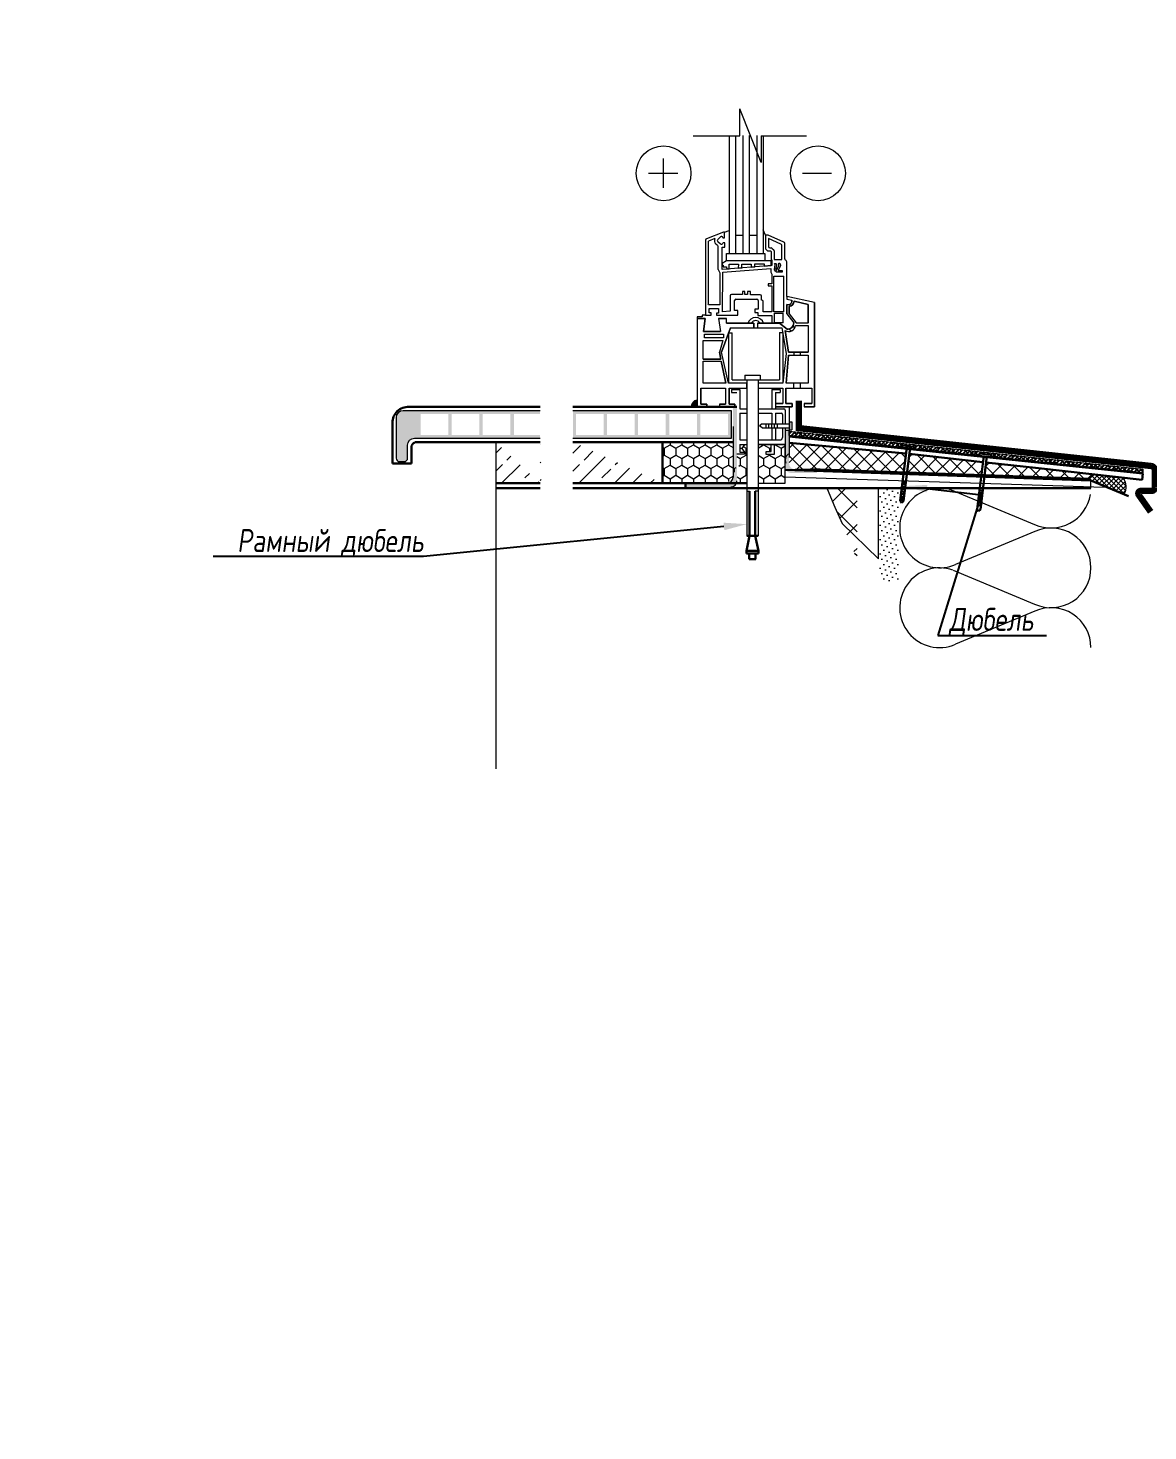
# Model space of a CAD drawing. Header units: millimetres. Extents: x -136099598 to 11807193, y 0 to 779331.
# Drawn here: x 679448 to 691641, y 192835 to 208106 of the extents above; entities that cross this region are included whole.
import ezdxf
from ezdxf import colors
from ezdxf.entities.mleader import LeaderData, LeaderLine
from ezdxf.math import Vec2, Vec3

# ---------------------------------------------------------------- set-up
doc = ezdxf.new("R2010")
doc.units = ezdxf.units.MM
doc.header["$MEASUREMENT"] = 0
doc.layers.get('0').update_dxf_attribs({"color": 250, "lineweight": 9})
for name, color, linetype, lineweight in [('_Штриховки', 250, 'Continuous', 13), ('АР_Отметки', 250, 'Continuous', 15), ('АР_Стены фасадные', 7, 'Continuous', 30), ('АР_Тонкие', 250, 'Continuous', 5), ('АР_Штриховка', 253, 'Continuous', 13)]:
    doc.layers.add(name, color=color, linetype=linetype, lineweight=lineweight)
doc.layers.add('ФВ-5', color=7, linetype='Continuous')
doc.styles.add('ISOCPEUR', font='isocpeur.ttf', dxfattribs={"width": 0.7})
doc.styles.add('Архитект', font='isocpeur.ttf', dxfattribs={"width": 0.8, "oblique": 8})
pattern_1 = [(270, (-225954.05, -158604.51), (63.607928, -110.172189), [73.448126, -146.896252]), (30, (-225954.05, -158604.51), (63.6079507, 110.172176), [73.448126, -146.896252]), (330, (-225954.05, -158604.51), (127.2158786, -1.3e-05), [-146.896252, 73.448126])]

# ---------------------------------------------------------------- blocks, each defined once
blk = doc.blocks.new('_DotSmall')
at = {"color": 0, "linetype": 'ByBlock', "const_width": 0.5}
blk.add_lwpolyline([(-0.0625, 0, 1), (0.0625, 0, 1)], format="xyb", close=True, dxfattribs=at)
blk = doc.blocks.new('утеплитель')
at = {"layer": '_Штриховки'}
for p, q in [((-25.97, 14.56), (-10.6, 8.16)), ((-10.59, 6.84), (-25.51, 0.62))]:
    blk.add_line(p, q, dxfattribs=at)
for centre, radius, start, end in [((-28.5, 7.5), 7.5, 70.3227, 293.5343), ((-7.52, 15.02), 7.52, 245.8257, 359.8148), ((-7.5, 0), 7.5, 359.979, 114.2959)]:
    blk.add_arc(centre, radius, start, end, dxfattribs=at)

msp = doc.modelspace()

# ---------------------------------------------------------------- hatches: boundary and pattern name
at = {"layer": 'АР_Стены фасадные', "lineweight": 15}
h = msp.add_hatch(color=256, dxfattribs=at)
edge = h.paths.add_edge_path()
edge.add_arc((686748.385, 203984.944), 77.334, 100.2352037, 181.6074362)
edge.add_line((686671.081, 203982.774), (686734.643, 203982.774))
edge.add_line((686734.643, 203982.774), (686734.643, 204061.047))
msp.add_hatch(color=256, dxfattribs=at).paths.add_polyline_path([(687800.575, 203302.822, -0.414213562), (687733.673, 203369.725), (687733.673, 203728.398), (687691.545, 203728.398), (687691.545, 203329.01, 0.414213562), (687758.448, 203262.108), (688036.522, 203262.108), (688036.522, 203302.822)])
h = msp.add_hatch(dxfattribs=at)
h.set_pattern_fill('HONEY', color=256, scale=23.133268, angle=270, style=0)
h.set_pattern_definition(pattern_1)
h.paths.add_polyline_path([(687273.917, 203151.435), (687273.917, 203574.719), (687248.885, 203574.719), (687221.553, 203530.146), (687250.127, 203489.013), (687250.127, 203466.854), (687166.436, 203466.854), (687166.436, 203391.202, -0.414213562), (687099.533, 203151.435)])
h = msp.add_hatch(dxfattribs=at)
h.set_pattern_fill('HONEY', color=256, scale=23.133268, angle=270, style=0)
h.set_pattern_definition(pattern_1)
edge = h.paths.add_edge_path()
edge.add_line((687396.683, 203149.191), (687681.144, 203151.435))
edge.add_line((687396.683, 203574.719), (687396.683, 203149.191))
edge.add_line((687396.683, 203574.719), (687537.588, 203574.719))
edge.add_line((687537.588, 203497.509), (687537.588, 203574.719))
edge.add_line((687483.693, 203497.509), (687537.588, 203497.509))
edge.add_line((687483.693, 203464.835), (687483.693, 203497.509))
edge.add_line((687572.927, 203464.835), (687483.693, 203464.835))
edge.add_line((687572.927, 203574.719), (687572.927, 203464.835))
edge.add_line((687572.927, 203574.719), (687691.545, 203574.719))
edge.add_line((687691.545, 203574.719), (687691.545, 203391.202))
edge.add_arc((686616.736, 203317.717), 1077.319, -8.8790323, 3.9112322, ccw=False)
at = {"layer": 'АР_Штриховка', "true_color": 0xaeadad}
h = msp.add_hatch(color=253, dxfattribs=at)
h.dxf.hatch_style = 1
h.paths.add_polyline_path([(683722.679, 203678.203), (684023.412, 203678.203), (684023.412, 203903.752), (683722.679, 203903.752)], flags=16)
h.paths.add_polyline_path([(684061.003, 203678.203), (684361.736, 203678.203), (684361.736, 203903.752), (684061.003, 203903.752)], flags=16)
h.paths.add_polyline_path([(684399.327, 203678.203), (684700.06, 203678.203), (684700.06, 203903.752), (684399.327, 203903.752)], flags=16)
h.paths.add_polyline_path([(685414.299, 203678.203), (685715.032, 203678.203), (685715.032, 203903.752), (685414.299, 203903.752)], flags=16)
h.paths.add_polyline_path([(685752.623, 203678.203), (686053.356, 203678.203), (686053.356, 203903.752), (685752.623, 203903.752)], flags=16)
h.paths.add_polyline_path([(686090.948, 203678.203), (686391.68, 203678.203), (686391.68, 203903.752), (686090.948, 203903.752)], flags=16)
h.paths.add_polyline_path([(686429.272, 203678.203), (686730.004, 203678.203), (686730.004, 203903.752), (686429.272, 203903.752)], flags=16)
h.paths.add_polyline_path([(686767.596, 203678.203), (687068.328, 203678.203), (687068.328, 203903.752), (686767.596, 203903.752)], flags=16)
h.paths.add_polyline_path([(685381.234, 203941.344), (685381.234, 203640.611), (687105.92, 203640.611), (687105.92, 203941.344)])
edge = h.paths.add_edge_path()
edge.add_line((685022.601, 203640.611), (685022.601, 203941.344))
edge.add_line((685022.601, 203941.344), (683531.032, 203941.344))
edge.add_arc((683531.032, 203866.161), 75.183, 90, 180)
edge.add_line((683455.848, 203866.161), (683455.848, 203424.229))
edge.add_arc((683493.44, 203424.229), 37.592, 180, 270)
edge.add_line((683493.44, 203386.637), (683543.562, 203386.637))
edge.add_arc((683543.562, 203424.229), 37.592, 270, 360)
edge.add_line((683581.154, 203424.229), (683581.154, 203565.428))
edge.add_arc((683656.337, 203565.428), 75.183, 90, 180, ccw=False)
edge.add_line((683656.337, 203640.611), (685022.601, 203640.611))
h.paths.add_polyline_path([(685022.601, 203678.203), (685022.601, 203903.752), (684737.651, 203903.752), (684737.651, 203678.203)])
at = {"layer": 'АР_Штриховка', "lineweight": 30}
msp.add_hatch(color=256, dxfattribs=at).paths.add_polyline_path([(687166.436, 203982.774), (687124.309, 203982.774), (687124.309, 203218.337, -0.414213562), (687057.406, 203151.435), (686605.657, 203151.435), (686605.657, 203110.72), (687099.533, 203110.72, 0.414213562), (687166.436, 203177.623)])
at = {"layer": 'АР_Штриховка'}
h = msp.add_hatch(dxfattribs=at)
h.set_pattern_fill('ANSI33', color=256, scale=43.374878, style=0)
h.set_pattern_definition([(45, (-224033.74, -158604.5), (-194.758755, 194.758755), []), (45, (-223838.98, -158604.5), (-194.758755, 194.758755), [137.715236, -68.85762])])
edge = h.paths.add_edge_path()
edge.add_line((685022.601, 203598.852), (685022.601, 203151.435))
edge.add_line((684541.896, 203598.852), (685032.534, 203598.852))
edge.add_line((684541.896, 203598.852), (684541.896, 203151.435))
edge.add_line((684541.896, 203151.435), (685037.261, 203151.435))
h = msp.add_hatch(dxfattribs=at)
h.set_pattern_fill('ANSI33', color=256, scale=43.374878, style=0)
h.set_pattern_definition([(45, (-223194.4, -158604.5), (-194.758755, 194.758755), []), (45, (-222999.65, -158604.5), (-194.758755, 194.758755), [137.715236, -68.85762])])
edge = h.paths.add_edge_path()
edge.add_line((686355.806, 203598.852), (686355.806, 203151.435))
edge.add_line((685381.234, 203598.852), (686378.179, 203598.852))
edge.add_line((685381.234, 203598.852), (685381.234, 203151.435))
edge.add_line((685381.234, 203151.435), (686374.186, 203151.435))
at = {"layer": 'АР_Штриховка', "ltscale": 100}
h = msp.add_hatch(dxfattribs=at)
h.set_pattern_fill('HONEY', color=256, scale=23.133268, angle=270, style=0)
h.set_pattern_definition(pattern_1)
h.paths.add_polyline_path([(686355.806, 203598.852), (686355.806, 203151.435), (686663.838, 203151.435), (687104.713, 203171.03), (687145.097, 203294.718, 0.414213562), (687124.309, 203431.917), (687124.309, 203598.852)])
at = {"layer": 'АР_Штриховка'}
h = msp.add_hatch(dxfattribs=at)
h.set_pattern_fill('ANSI37', color=256, scale=34.699902, style=0)
h.set_pattern_definition([(45, (-225024, -158604.51), (-77.903502, 77.903502), []), (135, (-225024, -158604.51), (-77.903502, -77.903502), [])])
edge = h.paths.add_edge_path()
edge.add_line((687733.673, 203592.465), (687734.911, 203366.841))
edge.add_arc((687799.836, 203369.32), 64.973, 182.1867748, 262.2722705)
edge.add_line((687791.1, 203304.937), (688982.165, 203268.611))
edge.add_line((688982.165, 203268.611), (689006.779, 203476.082))
edge.add_line((689006.779, 203476.082), (687733.673, 203592.465))
h.paths.add_polyline_path([(689042.56, 203472.078), (689017.367, 203267.423), (690886.038, 203203.577), (690861.514, 203205.019), (689830.385, 203242.074), (689845.04, 203382.271)])
edge = h.paths.add_edge_path()
edge.add_line((691010.391, 203200.146), (690415.305, 203223.048))
edge.add_line((690415.305, 203223.048), (689865.755, 203239.235))
edge.add_line((689865.755, 203239.235), (689879.908, 203378.369))
edge.add_line((689879.908, 203378.369), (691047.959, 203247.855))
edge.add_arc((691049.228, 203208.21), 39.665, 91.8335109, 191.7305604)
h.paths.add_polyline_path([(690719.743, 203218.993), (691010.391, 203200.146), (690637.306, 203225.574)], flags=16)
h = msp.add_hatch(dxfattribs=at)
h.set_pattern_fill('ANSI37', color=256, scale=11.566634, style=0)
h.set_pattern_definition([(45, (-224279.08, -158763.784), (-25.967834, 25.967834), []), (135, (-224279.08, -158763.784), (-25.967834, -25.967834), [])])
edge = h.paths.add_edge_path()
edge.add_line((691020.878, 203180.469), (691382.341, 203031.374))
edge.add_arc((691234.924, 203113.068), 168.54, 331.0062887, 395.8402196)
edge.add_line((691059.203, 203246.601), (691371.551, 203211.753))
edge.add_arc((691049.228, 203208.21), 39.665, 75.4343434, 224.3782894)
at = {"layer": 'АР_Штриховка', "linetype": 'Continuous', "lineweight": 18}
h = msp.add_hatch(dxfattribs=at)
h.set_pattern_fill('ANSI37', color=251, scale=57.83317)
h.set_pattern_definition([(45, (-158505.5, 122811.66), (-129.83917, 129.83917), []), (135, (-158505.5, 122811.66), (-129.83917, -129.83917), [])])
edge = h.paths.add_edge_path()
edge.add_line((688149.199, 203091.434), (688233.966, 202892.245))
edge.add_line((688474.397, 203097.831), (688149.199, 203091.434))
edge.add_line((688474.397, 202327.275), (688474.397, 203097.831))
edge.add_line((688310.437, 202712.553), (688474.397, 202327.275))
edge.add_line((688310.437, 202712.553), (688310.437, 202712.553))
edge.add_line((688233.966, 202892.245), (688310.437, 202712.553))
at = {"layer": 'АР_Штриховка'}
h = msp.add_hatch(dxfattribs=at)
h.set_pattern_fill('DOTS', color=0, scale=34.699902, angle=45, style=0)
h.set_pattern_definition([(45, (588073.83, 172468.03), (-19.475876, 58.427627), [0, -55.086095])])
h.paths.add_polyline_path([(688707.551, 202090.454), (688938.884, 202090.454), (688938.884, 203097.831), (688707.551, 203097.831)])
at = {"layer": 'ФВ-5'}
h = msp.add_hatch(dxfattribs=at)
h.set_pattern_fill('ANSI38', color=256, scale=10)
h.set_pattern_definition([(45, (477789.548, 307336.67), (-22.4506403, 22.4506403), []), (135, (477789.548, 307336.67), (-67.351921, 22.4506403), [79.375, -47.625])])
h.paths.add_polyline_path([(687733.673, 203718.166), (687733.673, 203670.749), (688965.806, 203541.174), (688968.297, 203563.434), (689097.098, 203549.019), (689094.703, 203527.619), (689803.735, 203453.055), (689806.278, 203475.778), (689935.079, 203461.363), (689932.632, 203439.499), (691587.47, 203265.471), (691587.47, 203304.36)])

# ---------------------------------------------------------------- linework, layer by layer
at = {"ltscale": 100}
msp.add_line((691020.878, 203097.831), (691020.878, 203180.469), dxfattribs=at)
at = {"color": 146, "true_color": 0x105689}
msp.add_lwpolyline([(687733.673, 203718.166), (691587.47, 203304.36), (691587.47, 203265.471), (687733.673, 203670.749), (687733.673, 203718.166)], dxfattribs=at)
at = {"layer": 'АР_Стены фасадные', "lineweight": 15}
for p, q in [((687020.508, 205884.546), (686833.743, 205812.456)), ((687032.588, 205884.546), (687020.508, 205884.546)), ((687032.588, 205884.546), (687080.69, 205902.79)), ((687032.588, 205823.462), (687032.588, 205884.546)), ((687478.77, 205850.133), (687450.822, 205910.58)), ((686824.382, 205798.808), (686824.382, 204982.548)), ((686925.921, 205814.014), (686856.122, 205787.072)), ((686937.458, 205757.954), (686955.834, 205742.391)), ((686957.08, 205803.683), (686987.635, 205834.237)), ((686957.97, 205782.175), (686987.019, 205757.573)), ((686961.009, 205478.88), (686961.009, 205731.228)), ((687005.372, 205478.88), (687005.372, 205721.82)), ((687005.372, 205721.82), (687034.397, 205721.82)), ((687012.608, 205823.892), (687012.608, 205823.462)), ((687012.608, 205823.462), (687032.588, 205823.462)), ((687034.397, 205766.591), (687012.608, 205766.591)), ((687034.397, 205721.82), (687034.397, 205766.591)), ((687150.09, 205850.808), (687231.056, 205850.808)), ((687300.456, 205850.808), (687381.422, 205850.808)), ((687507.193, 205850.133), (687478.77, 205850.133)), ((687478.77, 205850.133), (687478.77, 205703.538)), ((687677.864, 205775.867), (687507.193, 205850.133)), ((687646.124, 205755.064), (687510.509, 205814.076)), ((687510.509, 205814.076), (687510.509, 205726.86)), ((687525.138, 205712.231), (687539.728, 205712.231)), ((687654.916, 205587.333), (687654.916, 205741.65)), ((687686.656, 205592.635), (687686.656, 205762.453)), ((687478.77, 205703.538), (687500.74, 205680.491)), ((687500.74, 205680.491), (687532.641, 205680.491)), ((687532.641, 205680.491), (687539.951, 205673.18)), ((687539.951, 205673.18), (687539.951, 205587.333)), ((687539.951, 205587.333), (687546.953, 205575.205)), ((687546.953, 205575.205), (687546.953, 205521.673)), ((687550.072, 205707.946), (687567.406, 205690.612)), ((687571.691, 205680.268), (687571.691, 205587.333)), ((687701.853, 205575.415), (687693.97, 205579.966)), ((687709.167, 205549.134), (687709.167, 205562.746)), ((687546.953, 205521.673), (687005.372, 205478.88)), ((687709.167, 205184.193), (687709.167, 205549.134)), ((687677.428, 205018.255), (687677.428, 205405.801)), ((687141.174, 205030.582), (687141.174, 205141.48)), ((687155.803, 205156.109), (687382.611, 205156.109)), ((687397.24, 205141.48), (687397.24, 205047.076)), ((687789.217, 205132.72), (687941.665, 205096.12)), ((688010.987, 205118.37), (688010.987, 203982.453)), ((686824.382, 204982.548), (686887.017, 204982.548)), ((686863.217, 205006.308), (686863.217, 205052.659)), ((686863.217, 205052.659), (686966.677, 205052.659)), ((686887.017, 205006.308), (686863.217, 205006.308)), ((686887.017, 204982.548), (686887.017, 205006.308)), ((686966.677, 205003.94), (686942.898, 205003.94)), ((686942.898, 205003.94), (686942.898, 204982.548)), ((686942.898, 204982.548), (687176.572, 204982.548)), ((686966.677, 205052.659), (686966.677, 205003.94)), ((687176.572, 205030.582), (687141.174, 205030.582)), ((687176.572, 204982.548), (687176.572, 205030.582)), ((687397.24, 205047.076), (687360.315, 205047.076)), ((687360.315, 205047.076), (687360.315, 205011.007)), ((687360.315, 205011.007), (687392.316, 205011.007)), ((687392.316, 205011.007), (687392.316, 204978.22)), ((687392.316, 204978.22), (687547.692, 204978.22)), ((687547.692, 204978.22), (687547.692, 204891.358)), ((687670.881, 204898.369), (687670.881, 205003.379)), ((687707.964, 204996.396), (687707.964, 205096.943)), ((687707.964, 205096.943), (687730.283, 205092.037)), ((687707.964, 204996.396), (687784.367, 204896.201)), ((687735.815, 204996.396), (687735.815, 205076.307)), ((687735.815, 204996.396), (687812.218, 204896.201)), ((687941.636, 204892.857), (687941.636, 205089.362)), ((687941.665, 205096.12), (687941.665, 204896.201)), ((686734.643, 204945.797), (686734.643, 203982.774)), ((686734.643, 204945.797), (686819.921, 204945.797)), ((686819.921, 204945.797), (686802.207, 204803.313)), ((686802.207, 204803.313), (686988.223, 204803.313)), ((686967.136, 204945.797), (687052.041, 204945.797)), ((686967.136, 204945.797), (686988.223, 204803.313)), ((687095.458, 204843.056), (686999.702, 204579.673)), ((687052.041, 204892.839), (687052.041, 204945.797)), ((687052.041, 204892.839), (687351.127, 204892.839)), ((687095.458, 204843.056), (687655.917, 204843.056)), ((687351.127, 204892.839), (687351.127, 204843.056)), ((687389.408, 204892.839), (687629.877, 204892.839)), ((687389.408, 204892.839), (687389.408, 204843.056)), ((687629.877, 204892.839), (687711.921, 204829.607)), ((687655.917, 204843.056), (687702.858, 204563.048)), ((687692.745, 204814.689), (687726.148, 204576.704)), ((687736.754, 204831.538), (687754.303, 204806.025)), ((687776.711, 204863.519), (687794.003, 204838.381)), ((687803.041, 204867.658), (687941.665, 204867.658)), ((687812.218, 204896.201), (687941.665, 204896.201)), ((687941.665, 204867.658), (687941.665, 204576.704)), ((686797.151, 204502.772), (686797.151, 204706.601)), ((686797.151, 204706.601), (687013.429, 204706.601)), ((687013.429, 204706.601), (686976.294, 204579.673)), ((687080.032, 204242.255), (687080.032, 204786.87)), ((687080.032, 204786.87), (687113.29, 204786.87)), ((687113.29, 204276.154), (687113.29, 204786.87)), ((687628.675, 204790.99), (687628.675, 204276.154)), ((687628.675, 204790.99), (687665.319, 204790.99)), ((687665.319, 204790.99), (687665.319, 204242.255)), ((686797.151, 204502.772), (686991.759, 204502.772)), ((686991.759, 204502.772), (686976.294, 204579.673)), ((687076.353, 204242.255), (686999.702, 204579.673)), ((687702.858, 204563.048), (687666.333, 204242.255)), ((687726.148, 204544.671), (687701.202, 204242.255)), ((687726.148, 204576.704), (687941.665, 204576.704)), ((687726.148, 204544.671), (687941.665, 204544.671)), ((687784.357, 204576.704), (687784.357, 204544.671)), ((687856.409, 204576.704), (687856.409, 204544.671)), ((687941.665, 204544.671), (687941.665, 204242.255)), ((686797.151, 204242.255), (686797.151, 204478.792)), ((686797.151, 204478.792), (686996.581, 204478.792)), ((687044.15, 204242.255), (686996.581, 204478.792)), ((686771.74, 204186.527), (687043.546, 204186.527)), ((686771.74, 204186.527), (686771.74, 204012.275)), ((687044.15, 204242.255), (686797.151, 204242.255)), ((687043.546, 204186.527), (687043.546, 204012.275)), ((687273.917, 204242.255), (687076.353, 204242.255)), ((687080.462, 204186.527), (687273.917, 204186.527)), ((687080.462, 204186.527), (687080.462, 204012.275)), ((687113.29, 204276.154), (687628.675, 204276.154)), ((687251.668, 204326.578), (687418.932, 204326.578)), ((687251.668, 204326.578), (687251.668, 204276.154)), ((687273.917, 204276.154), (687273.917, 202578.926)), ((687396.683, 204276.154), (687396.683, 202578.926)), ((687666.333, 204242.255), (687396.683, 204242.255)), ((687396.683, 204186.527), (687665.438, 204186.527)), ((687418.932, 204326.578), (687418.932, 204276.154)), ((687665.438, 204186.527), (687665.438, 204018.958)), ((687699.439, 204186.527), (687980.975, 204186.527)), ((687699.439, 204186.527), (687699.439, 204018.958)), ((687941.665, 204242.255), (687701.202, 204242.255)), ((687783.593, 204242.255), (687783.593, 204186.527)), ((687855.192, 204242.255), (687855.192, 204186.527)), ((687980.975, 204186.527), (687980.975, 204018.958)), ((687106.122, 204171.877), (687106.122, 204137.759)), ((687106.122, 204171.877), (687196.752, 204171.877)), ((687106.122, 204137.759), (687166.436, 204137.759)), ((687196.752, 204171.877), (687196.752, 203961.739)), ((687546.571, 204171.877), (687637.2, 204171.877)), ((687546.571, 204171.877), (687546.571, 203961.258)), ((687587.717, 204137.759), (687637.2, 204137.759)), ((687587.717, 204137.759), (687587.717, 203961.245)), ((687637.2, 204171.877), (687637.2, 204137.759)), ((686771.74, 204012.275), (686839.175, 204012.275)), ((686839.175, 204012.275), (686839.175, 203982.774)), ((686976.309, 204012.275), (687043.546, 204012.275)), ((686976.309, 204012.275), (686976.309, 203982.774)), ((686976.309, 203982.774), (687166.436, 203982.774)), ((686976.309, 203982.774), (687124.309, 203982.774)), ((687080.462, 204012.275), (687144.124, 204012.275)), ((687144.124, 204012.275), (687144.124, 203982.774)), ((687196.752, 203961.739), (687273.917, 203961.739)), ((687196.752, 203914.009), (687196.752, 203622.558)), ((687196.752, 203914.009), (687273.917, 203914.009)), ((687396.683, 203961.245), (687675.531, 203961.245)), ((687396.683, 203914.009), (687545.185, 203914.009)), ((687545.185, 203914.009), (687545.185, 203797.919)), ((687586.563, 203914.009), (687646.668, 203914.009)), ((687586.563, 203914.009), (687586.563, 203797.919)), ((687587.717, 204018.958), (687665.438, 204018.958)), ((687767.245, 203982.453), (687587.717, 203982.453)), ((687662.682, 203897.995), (687662.682, 203797.919)), ((687691.545, 203945.231), (687691.545, 203797.919)), ((687699.439, 204018.958), (687767.245, 204018.958)), ((687733.673, 203982.453), (687733.673, 203431.917)), ((687767.245, 204018.958), (687767.245, 203982.453)), ((687899.863, 204018.958), (687980.975, 204018.958)), ((687899.863, 204018.958), (687899.863, 203982.453)), ((688010.987, 203982.453), (687899.863, 203982.453)), ((687124.309, 203769.194), (687124.309, 203218.337)), ((687439.911, 203797.919), (687412.814, 203776.296)), ((687439.911, 203754.673), (687412.814, 203776.296)), ((687439.911, 203797.919), (687737.013, 203797.919)), ((687439.911, 203754.673), (687737.013, 203754.673)), ((687479.547, 203797.919), (687479.547, 203754.673)), ((687510.698, 203797.919), (687510.698, 203754.673)), ((687541.849, 203797.919), (687541.849, 203754.673)), ((687545.185, 203754.673), (687545.185, 203622.558)), ((687573, 203797.919), (687573, 203754.673)), ((687586.563, 203754.673), (687586.563, 203622.558)), ((687604.151, 203797.919), (687604.151, 203754.673)), ((687662.682, 203754.673), (687662.682, 203650.428)), ((687691.545, 203754.673), (687691.545, 203391.202)), ((687691.545, 203728.398), (687733.673, 203728.398)), ((687737.013, 203819.497), (687762.582, 203819.497)), ((687737.013, 203819.497), (687737.013, 203733.094)), ((687737.013, 203733.094), (687762.582, 203733.094)), ((687762.582, 203819.497), (687762.582, 203733.094)), ((687196.752, 203622.558), (687273.917, 203622.558)), ((687196.752, 203574.719), (687196.752, 203489.013)), ((687196.752, 203574.719), (687273.917, 203574.719)), ((687248.885, 203574.719), (687221.553, 203530.146)), ((687396.683, 203622.558), (687634.812, 203622.558)), ((687396.683, 203574.719), (687691.545, 203574.719)), ((687537.588, 203497.509), (687537.588, 203574.719)), ((687572.927, 203574.719), (687572.927, 203464.835)), ((687250.127, 203466.854), (687166.436, 203466.854)), ((687221.553, 203530.146), (687196.752, 203530.146)), ((687196.752, 203489.013), (687250.127, 203489.013)), ((687221.553, 203530.146), (687250.127, 203489.013)), ((687250.127, 203489.013), (687250.127, 203466.854)), ((687483.693, 203464.835), (687483.693, 203497.509)), ((687483.693, 203497.509), (687537.588, 203497.509)), ((687572.927, 203464.835), (687483.693, 203464.835)), ((687800.575, 203302.822), (688036.522, 203302.822)), ((687273.917, 203065.365), (687304.618, 203065.365)), ((687396.683, 203065.365), (687365.982, 203065.365))]:
    msp.add_line(p, q, dxfattribs=at)
at = {"layer": 'АР_Стены фасадные', "lineweight": 30}
for p, q in [((683578.413, 203982.774), (685022.601, 203982.774)), ((683889.372, 203982.774), (685022.601, 203982.774)), ((685381.234, 203982.774), (685721.879, 203982.774)), ((685381.234, 203982.774), (685968.143, 203982.774)), ((685968.143, 203982.774), (687166.436, 203982.774)), ((685968.143, 203982.774), (687166.436, 203982.774)), ((683416.281, 203364.632), (683416.281, 203792.199)), ((683675.942, 203598.852), (685022.601, 203598.852)), ((685381.234, 203598.852), (685968.143, 203598.852)), ((685968.143, 203598.852), (687124.309, 203598.852)), ((686355.806, 203598.852), (686355.806, 203151.435)), ((686355.806, 203598.852), (686355.806, 203151.435)), ((683416.281, 203364.632), (683623.813, 203364.632)), ((687968.678, 203302.822), (691010.391, 203200.146)), ((684541.896, 203151.435), (685022.601, 203151.435)), ((685381.234, 203151.435), (686888.112, 203151.435)), ((685968.143, 203151.435), (687273.917, 203151.435))]:
    msp.add_line(p, q, dxfattribs=at)
at = {"layer": 'АР_Стены фасадные', "ltscale": 100}
for p, q in [((687733.673, 203659.801), (691585.772, 203256.856)), ((687733.673, 203592.465), (689007.692, 203475.98)), ((687733.673, 203592.465), (689007.692, 203475.98)), ((687733.673, 203592.465), (689007.692, 203475.98)), ((689015.916, 203542.786), (688944.36, 202961.509)), ((688968.297, 203563.434), (688964.775, 203531.964)), ((689050.784, 203538.884), (688979.229, 202957.607)), ((689042.56, 203472.078), (689845.04, 203382.271)), ((689097.098, 203549.019), (689093.576, 203517.549)), ((689853.264, 203449.077), (689781.708, 202867.8)), ((689806.278, 203475.778), (689802.756, 203444.308)), ((689888.132, 203445.175), (689816.577, 202863.898)), ((689935.079, 203461.363), (689931.557, 203429.893)), ((689879.908, 203378.369), (690451.133, 203314.442)), ((690451.133, 203314.442), (691577.851, 203188.736)), ((686605.657, 203151.435), (687057.406, 203151.435)), ((686605.657, 203151.435), (686605.657, 203110.72)), ((688966.399, 203140.537), (689001.22, 203136.25)), ((688966.399, 203140.537), (689001.22, 203136.25)), ((688966.399, 203140.537), (689001.22, 203136.25)), ((688968.875, 203160.652), (689004.754, 203164.956)), ((688968.875, 203160.652), (689004.754, 203164.956)), ((688968.875, 203160.652), (689004.754, 203164.956)), ((691585.772, 203256.856), (691577.851, 203188.736)), ((687304.618, 203065.365), (687304.618, 202578.926)), ((687365.982, 203065.365), (687365.982, 202578.926)), ((688949.994, 203007.275), (688984.815, 203002.988)), ((688949.994, 203007.275), (688984.815, 203002.988)), ((688949.994, 203007.275), (688984.815, 203002.988)), ((688953.661, 203037.066), (688988.483, 203032.779)), ((688953.661, 203037.066), (688988.483, 203032.779)), ((688953.661, 203037.066), (688988.483, 203032.779)), ((688957.324, 203066.823), (688990.911, 203052.507)), ((688957.324, 203066.823), (688990.911, 203052.507)), ((688957.324, 203066.823), (688990.911, 203052.507)), ((688960.126, 203089.585), (688994.948, 203085.298)), ((688960.126, 203089.585), (688994.948, 203085.298)), ((688960.126, 203089.585), (688994.948, 203085.298)), ((688962.26, 203106.915), (688997.903, 203109.306)), ((688962.26, 203106.915), (688997.903, 203109.306)), ((688962.26, 203106.915), (688997.903, 203109.306)), ((689794.673, 202973.114), (689828.259, 202958.798)), ((689797.475, 202995.876), (689832.296, 202991.589)), ((689799.608, 203013.207), (689835.251, 203015.597)), ((689803.747, 203046.828), (689838.568, 203042.541)), ((689806.223, 203066.943), (689842.102, 203071.247)), ((688944.36, 202961.509), (688959.831, 202939.703)), ((688959.831, 202939.703), (688979.229, 202957.607)), ((689781.708, 202867.8), (689797.179, 202845.994)), ((689787.342, 202913.566), (689822.163, 202909.279)), ((689791.01, 202943.357), (689825.831, 202939.07)), ((689797.179, 202845.994), (689816.577, 202863.898)), ((687270.287, 202414.625), (687304.618, 202578.926)), ((687273.917, 202578.926), (687396.683, 202578.926)), ((687400.313, 202414.625), (687365.982, 202578.926)), ((687270.287, 202414.625), (687270.287, 202386.947)), ((687270.287, 202414.625), (687339.515, 202414.625)), ((687270.287, 202386.947), (687344.953, 202386.947)), ((687301.4, 202386.947), (687301.4, 202323.509)), ((687400.313, 202386.947), (687325.648, 202386.947)), ((687400.313, 202414.625), (687331.085, 202414.625)), ((687369.2, 202386.947), (687369.2, 202323.509)), ((687400.313, 202414.625), (687400.313, 202386.947)), ((687301.4, 202323.509), (687370.628, 202323.509))]:
    msp.add_line(p, q, dxfattribs=at)
at = {"layer": 'АР_Стены фасадные'}
for p, q in [((687691.545, 203296.426), (691020.878, 203180.469)), ((691020.878, 203180.469), (691430.149, 203011.655)), ((691310.044, 203170.636), (691310.044, 203170.398)), ((684541.896, 203097.831), (685022.601, 203097.831)), ((685381.234, 203097.831), (691020.878, 203097.831)), ((691020.878, 203097.831), (691020.878, 203097.831))]:
    msp.add_line(p, q, dxfattribs=at)
at = {"layer": 'АР_Стены фасадные', "lineweight": 15}
for points in [[(687080.69, 206935.631), (687080.69, 205651.3)], [(687150.09, 206935.631), (687150.09, 205651.3)], [(687231.056, 206935.631), (687231.056, 205651.3)], [(687300.456, 206935.631), (687300.456, 205651.3)], [(687381.422, 206935.631), (687381.422, 205651.3)], [(687450.822, 206935.631), (687450.822, 205651.3)], [(687051.745, 205573.579), (687005.372, 205542.304), (687005.372, 205525.45), (687017.894, 205525.45), (687017.894, 205505.656), (687054.137, 205506.084), (687055.97, 205482.878), (687082.736, 205484.993), (687082.736, 205536.826), (687181.818, 205536.826), (687181.65, 205492.809)], [(687181.65, 205492.809), (687221.437, 205495.953), (687221.437, 205536.483), (687322.445, 205536.483), (687322.042, 205503.902), (687360.435, 205506.936), (687360.657, 205540.003), (687461.724, 205540.003), (687463.692, 205515.095), (687540.864, 205521.192), (687540.864, 205570.764), (687475.172, 205570.764), (687469.704, 205573.579)], [(687571.691, 205587.333), (687654.916, 205587.333)], [(687677.428, 205018.255), (687567.737, 205018.255), (687567.737, 205405.801), (687677.428, 205405.801)], [(686824.382, 204982.548), (686788.98, 204982.548), (686788.98, 204964.491), (686733.998, 204964.491), (686733.998, 204942.098)], [(687670.881, 204898.369), (687576.28, 204898.369), (687576.28, 205003.379), (687670.881, 205003.379)], [(687351.127, 204843.056), (687351.127, 204892.839), (687052.041, 204892.839), (687052.041, 204945.797), (686967.136, 204945.797), (686988.223, 204803.313), (686802.207, 204803.313), (686819.921, 204945.797), (686734.643, 204945.797), (686734.643, 203982.774), (686839.175, 203982.774), (686839.175, 204012.275), (686771.74, 204012.275), (686771.74, 204186.527), (687043.546, 204186.527), (687043.546, 204012.275), (686976.309, 204012.275), (686976.309, 203982.774), (687144.124, 203982.774), (687144.124, 204012.275), (687080.462, 204012.275), (687080.462, 204186.527), (687273.917, 204186.527), (687273.917, 204242.255), (687076.353, 204242.255), (686999.702, 204579.673), (687095.458, 204843.056), (687351.127, 204843.056)], [(686797.151, 204706.601), (687013.429, 204706.601), (686976.294, 204579.673), (686991.759, 204502.772), (686797.151, 204502.772), (686797.151, 204706.601)], [(687726.148, 204544.671), (687941.665, 204544.671), (687941.665, 204242.255), (687701.202, 204242.255), (687726.148, 204544.671)], [(686797.151, 204478.792), (686996.581, 204478.792), (687044.15, 204242.255), (686797.151, 204242.255), (686797.151, 204478.792)], [(685381.234, 203640.611), (687105.92, 203640.611), (687105.92, 203941.344), (685381.234, 203941.344)]]:
    msp.add_lwpolyline(points, dxfattribs=at)
for points in [[(686961.009, 205478.88), (686980.446, 205442.726), (686980.446, 205093.645), (686856.122, 205093.645, -0.414213562), (686856.122, 205108.274), (686856.122, 205787.072)], [(687709.257, 205184.761), (687709.257, 205154.581), (687763.373, 205142.624, -0.379687916), (687730.283, 205092.037), (687707.964, 205096.943), (687707.964, 204996.396), (687784.367, 204896.201, -0.45770813), (687711.921, 204829.607), (687629.877, 204892.839), (687389.408, 204892.839), (687389.408, 204843.056), (687655.917, 204843.056), (687702.858, 204563.048), (687666.333, 204242.255), (687396.683, 204242.255), (687396.683, 204186.527), (687665.438, 204186.527), (687665.438, 204018.958), (687587.717, 204018.958), (687587.717, 203982.453), (687767.245, 203982.453), (687767.245, 204018.958), (687699.439, 204018.958), (687699.439, 204186.527), (687980.975, 204186.527), (687980.975, 204018.958), (687899.863, 204018.958), (687899.863, 203982.453), (688010.987, 203982.453), (688010.987, 205118.37), (687709.167, 205184.72)], [(687789.217, 205132.72, -0.346440233), (687735.815, 205076.307), (687735.815, 204996.396), (687812.218, 204896.201), (687941.665, 204896.201), (687941.665, 205096.12), (687789.217, 205132.72)], [(687803.041, 204867.658), (687941.665, 204867.658), (687941.665, 204576.704), (687726.148, 204576.704), (687692.745, 204814.689, 0.573574692), (687803.041, 204867.658, -0.189690621)], [(686734.643, 204061.047), (686734.643, 203982.774), (686671.081, 203982.774, -0.370765808), (686734.643, 204061.047)], [(685022.601, 203941.344), (683531.032, 203941.344, 0.414213562), (683455.848, 203866.161), (683455.848, 203424.229, 0.414213562), (683493.44, 203386.637), (683543.562, 203386.637, 0.414213562), (683581.154, 203424.229), (683581.154, 203565.428, -0.414213562), (683656.337, 203640.611), (685022.601, 203640.611)]]:
    msp.add_lwpolyline(points, format="xyb", dxfattribs=at)
for points in [[(687051.745, 205651.3), (687469.704, 205651.3), (687469.704, 205573.579), (687051.745, 205573.579)], [(686814.465, 204773.762), (687021.089, 204773.762), (687021.089, 204733.13), (686814.465, 204733.13)], [(687396.683, 203151.435), (687691.545, 203151.435), (687691.545, 203572.937), (687396.683, 203572.937)]]:
    msp.add_lwpolyline(points, close=True, dxfattribs=at)
for points in [[(687007.872, 205018.911), (687013.992, 205447.723), (687537.034, 205489.051), (687534.449, 205448.5), (687547.535, 205427.716), (687547.535, 205322.193), (687505.142, 205322.193), (687505.142, 205299.013), (687547.535, 205299.013), (687547.535, 205018.255), (687453.141, 205018.255), (687453.141, 205129.124, 0.414213562), (687438.512, 205143.753), (687433.141, 205143.753), (687433.141, 205189.086, 0.414213562), (687418.512, 205203.715), (687313.158, 205203.715), (687313.158, 205239.679), (687281.157, 205239.679), (687281.157, 205206.112), (687251.568, 205206.112), (687251.568, 205238.88), (687225.98, 205238.88), (687225.98, 205206.911), (687146.782, 205206.911), (687107.741, 205206.911, 0.414213562), (687093.112, 205192.282), (687093.112, 205026.055)], [(687595.549, 205538.096), (687596.471, 205536.748, -0.220623771), (687598.498, 205524.606), (687588.398, 205487.948, 0.200745488), (687589.833, 205476.747), (687595.663, 205466.648), (687621.655, 205521.093, 0.137154328), (687623.009, 205528.853), (687621.025, 205548.668), (687621.433, 205548.709, -0.294881199), (687635.56, 205541.467), (687638.709, 205536.013, -0.246319909), (687639.261, 205522.435), (687613.587, 205468.246), (687660.322, 205468.246), (687660.322, 205449.936), (687602.558, 205449.936, -0.154462536), (687594.142, 205452.6), (687579.632, 205462.806, -0.295046253), (687573.682, 205477.532), (687583.576, 205529.026), (687575.81, 205542.307), (687576.159, 205542.508, -0.392086867)]]:
    msp.add_lwpolyline(points, format="xyb", close=True, dxfattribs=at)
at = {"layer": 'АР_Стены фасадные', "lineweight": 30}
msp.add_lwpolyline([(683623.813, 203534.643), (683623.813, 203364.632)], dxfattribs=at)
at = {"layer": 'АР_Стены фасадные', "ltscale": 100}
for points in [[(688968.297, 203563.434), (689097.098, 203549.019)], [(689806.278, 203475.778), (689935.079, 203461.363)]]:
    msp.add_lwpolyline(points, dxfattribs=at)
at = {"layer": 'АР_Стены фасадные', "linetype": 'Continuous', "const_width": 21.579}
msp.add_lwpolyline([(688965.681, 202989.029, -1), (688966.251, 202967.241, -1)], format="xyb", close=True, dxfattribs=at)
msp.add_lwpolyline([(688965.681, 202989.029, -1), (688966.251, 202967.241, -1)], format="xyb", close=True, dxfattribs=at)
msp.add_lwpolyline([(688965.681, 202989.029, -1), (688966.251, 202967.241, -1)], format="xyb", close=True, dxfattribs=at)
at = {"layer": 'АР_Стены фасадные', "lineweight": 15}
for centre, radius, start, end in [((687155.803, 205141.48), 14.629, 90, 180), ((687382.611, 205141.48), 14.629, 0, 90), ((687722.141, 205133.478), 42.234, 281.1144228, 12.5065378), ((687726.693, 205138.425), 62.783, 278.3535798, 354.7861546), ((687371.265, 204866.187), 88.971, 17.430735, 162.569265), ((687370.267, 204873.658), 48.173, 23.4637079, 156.5362921), ((687732.401, 204873.432), 70.876, 235.9771363, 355.3271015), ((687719.391, 204894.184), 65.008, 263.4023404, 1.7781601), ((687646.668, 203897.995), 16.014, 0, 90), ((687675.531, 203945.231), 16.014, 0, 90), ((687634.812, 203650.428), 27.87, 270, 0), ((687771.672, 203403.659), 80.481, 123.8462453, 203.5342703), ((687057.406, 203218.337), 66.903, 270, 0), ((687099.533, 203177.623), 66.903, 270, 0), ((687218.994, 203156.536), 59.64, 259.7981581, 259.8363605), ((687340.61, 203156.536), 59.64, 259.7981581, 259.8363605), ((688157, 203156.536), 59.64, 259.7981581, 259.8363605), ((688285.111, 203156.536), 59.64, 259.7981581, 259.8363605)]:
    msp.add_arc(centre, radius, start, end, dxfattribs=at)
at = {"layer": 'АР_Тонкие', "ltscale": 100}
for p, q in [((687198.091, 206934.347), (687198.091, 207226.763)), ((687431.224, 206641.931), (687198.091, 207226.763)), ((686690.106, 206934.347), (687198.091, 206934.347)), ((687431.224, 206934.347), (687431.224, 206641.931)), ((687431.224, 206934.347), (687925.239, 206934.347)), ((684541.896, 203598.852), (684541.896, 200043.206))]:
    msp.add_line(p, q, dxfattribs=at)
at = {"layer": 'АР_Тонкие', "ltscale": 0.4}
for p in [(687691.545, 203222.615), (691165.461, 203107.475)]:
    msp.add_line(p, (691165.461, 203107.475), dxfattribs=at)
at = {"layer": 'АР_Тонкие', "color": 251, "linetype": 'Continuous', "lineweight": 18}
msp.add_lwpolyline([(688707.551, 203097.831), (688149.199, 203091.434), (688233.966, 202892.245), (688310.437, 202712.553), (688310.437, 202712.553), (688707.551, 202327.275)], close=True, dxfattribs=at)
at = {"layer": 'АР_Тонкие', "ltscale": 100}
for centre in [(686368.039, 206525.668), (688049.544, 206525.668)]:
    msp.add_circle(centre, 298.275, dxfattribs=at)
at = {"layer": 'АР_Тонкие', "lineweight": 15}
for centre, radius, start, end in [((686839.011, 205798.808), 14.629, 111.1064817, 180), ((686967.425, 205793.338), 46.369, 153.5183691, 229.7384423), ((686967.425, 205793.338), 14.629, 135, 229.7384423), ((686946.38, 205731.228), 14.629, 0, 49.7384423), ((686997.954, 205767.291), 14.629, 221.6296755, 356.6296755), ((686997.979, 205823.892), 14.629, 0, 135), ((687525.138, 205726.86), 14.629, 180, 270), ((687539.728, 205697.601), 14.629, 45, 90), ((687640.287, 205741.65), 14.629, 0, 66.4842335), ((687672.027, 205762.453), 14.629, 0, 66.4842335), ((687557.062, 205680.268), 14.629, 0, 45), ((687701.285, 205592.635), 14.629, 180, 240), ((687694.538, 205562.746), 14.629, 0, 60)]:
    msp.add_arc(centre, radius, start, end, dxfattribs=at)
at = {"layer": 'АР_Тонкие', "lineweight": 30}
for centre, radius, start, end in [((683587.574, 203810.726), 172.292, 93.0481134, 186.17304), ((683678.707, 203543.341), 55.579, 92.8512568, 189.0040312)]:
    msp.add_arc(centre, radius, start, end, dxfattribs=at)
at = {"layer": 'АР_Тонкие', "ltscale": 100}
for centre, radius, start, end in [((691049.228, 203208.21), 39.665, 75.4343434, 224.3782894), ((691234.924, 203113.068), 168.54, 331.0062887, 35.8402196)]:
    msp.add_arc(centre, radius, start, end, dxfattribs=at)
at = {"layer": 'АР_Штриховка'}
for p, q in [((689457.076, 203097.831), (690407.75, 202702.072)), ((690408.664, 202625.508), (689545.827, 202266.094))]:
    msp.add_line(p, q, dxfattribs=at)
at = {"layer": 'АР_Штриховка', "ltscale": 100}
for points in [[(686368.039, 206366.097), (686368.039, 206685.239)], [(686204.019, 206525.668), (686523.161, 206525.668)], [(687878.556, 206525.668), (688197.698, 206525.668)]]:
    msp.add_lwpolyline(points, dxfattribs=at)
at = {"layer": 'АР_Штриховка', "const_width": 69.4}
msp.add_lwpolyline([(691671.194, 202840.172), (691542.865, 203022.036, -0.629962256), (691565.153, 203068.594), (691682.132, 203068.594, 0.397197195), (691716.991, 203101.545), (691716.991, 203293.418, 0.373560684), (691677.567, 203338.823), (687839.119, 203750.981), (687839.119, 204051.74)], format="xyb", dxfattribs=at)
at = {"layer": 'АР_Штриховка'}
for centre, radius, start, end in [((690950.736, 203387.102), 80.481, 204.2767768, 205.0323859), ((688640.897, 203156.536), 59.64, 259.7981581, 259.8363605), ((688760.891, 203156.536), 59.64, 259.7981581, 259.8363605), ((688889.705, 203085.991), 59.64, 261.2962738, 261.3344762), ((689373.048, 202664.961), 434.681, 95.2313595, 293.4210326), ((690585.886, 203098.919), 434.994, 245.8256917, 350.6879268), ((690587.129, 202230.175), 433.749, 359.9789848, 114.2958743)]:
    msp.add_arc(centre, radius, start, end, dxfattribs=at)

# ---------------------------------------------------------------- block references
at = {"layer": 'АР_Штриховка', "xscale": 57.83317016962933, "yscale": 57.83317016962933, "zscale": 57.83317016962933}
msp.add_blockref('утеплитель', (691020.878, 201362.518), dxfattribs=at)

# ---------------------------------------------------------------- leaders
at = {"layer": 'АР_Отметки'}
ml = msp.add_multileader_mtext('Standard', dxfattribs=at)
ml.set_content('Л.2', color=256, style='ISOCPEUR')
ml.set_leader_properties(color=256, linetype='Continuous', lineweight=-1)
ml.set_arrow_properties(name='DOTSMALL')
ml.build(insert=Vec2(0, 0))
ml.multileader.update_dxf_attribs({"has_text_frame": 1, "text_left_attachment_type": 4, "text_right_attachment_type": 4, "dogleg_length": 100, "arrow_head_size": 280.8})
ctx = ml.context
ctx.base_point, ctx.char_height, ctx.arrow_head_size, ctx.landing_gap_size, ctx.plane_origin = Vec3(757009.836, 304935.888), 390, 280.8, 78, Vec3(796377.867, 286803.821)
ctx.left_attachment, ctx.right_attachment = 4, 4
notes = []
notes.append((ctx, [(0, (0, 0, 0), (0, 0), (1, 0), 1, [])]))
ctx.mtext.insert, ctx.mtext.width, ctx.mtext.line_spacing_style, ctx.mtext.flow_direction = Vec3(757087.836, 305455.888), 1330.20737, 2, 5
at = {"layer": 'АР_Тонкие'}
ml = msp.add_multileader_mtext('Standard', dxfattribs=at)
ml.set_content('\\pxsm1,ql;Дюбель', color=256, style='Архитект')
ml.set_leader_properties()
ml.build(insert=Vec2(0, 0))
ml.multileader.update_dxf_attribs({"text_left_attachment_type": 6, "text_right_attachment_type": 6, "dogleg_length": 100, "arrow_head_size": 250})
ctx = ml.context
ctx.base_point, ctx.char_height, ctx.arrow_head_size, ctx.landing_gap_size, ctx.plane_origin, ctx.plane_x_axis = Vec3(690412.497, 201494.281), 250, 250, 25, Vec3(667667.819, 187642.35), Vec3(-1, 0)
ctx.left_attachment, ctx.right_attachment = 6, 6
notes.append((ctx, [(0, (1, 1, 0), (689352.092, 201494.281), (1, 0), 100, [(1, [(688986.456, 203120.417), (689824.279, 203026.297)], 0, [])])]))
ctx.mtext.insert, ctx.mtext.width, ctx.mtext.defined_height, ctx.mtext.flow_direction = Vec3(689477.092, 201794.281), 4915.01488, 660.993, 5
ml = msp.add_multileader_mtext('Standard', dxfattribs=at)
ml.set_content('\\pxsm1,ql;Рамный дюбель', color=256, style='Архитект')
ml.set_leader_properties()
ml.build(insert=Vec2(0, 0))
ml.multileader.update_dxf_attribs({"text_left_attachment_type": 6, "text_right_attachment_type": 6, "dogleg_length": 100, "arrow_head_size": 250})
ctx = ml.context
ctx.base_point, ctx.char_height, ctx.arrow_head_size, ctx.landing_gap_size, ctx.plane_origin, ctx.plane_x_axis = Vec3(683655.244, 202352.418), 250, 250, 25, Vec3(663667.485, 187903.814), Vec3(-1, 0)
ctx.left_attachment, ctx.right_attachment = 6, 6
notes.append((ctx, [(1, (1, 1, 0), (683755.244, 202352.418), (-1, 0), 100, [(0, [(687273.917, 202705.862)], 0, [])])]))
ctx.mtext.insert, ctx.mtext.width, ctx.mtext.defined_height, ctx.mtext.flow_direction = Vec3(681725.109, 202652.418), 4915.01488, 660.993, 5
for ctx, leaders in notes:
    for number, flags, end, landing, length, lines in leaders:
        leader = LeaderData()
        leader.index, (leader.has_last_leader_line, leader.has_dogleg_vector, leader.attachment_direction) = number, flags
        leader.last_leader_point, leader.dogleg_vector, leader.dogleg_length = Vec3(end), Vec3(landing), length
        for number, points, colour, breaks in lines:
            line = LeaderLine()
            line.index, line.vertices, line.color, line.breaks = number, Vec3.list(points), colors.encode_raw_color(colour), breaks
            leader.lines.append(line)
        ctx.leaders.append(leader)

doc.saveas('drawing.dxf')
